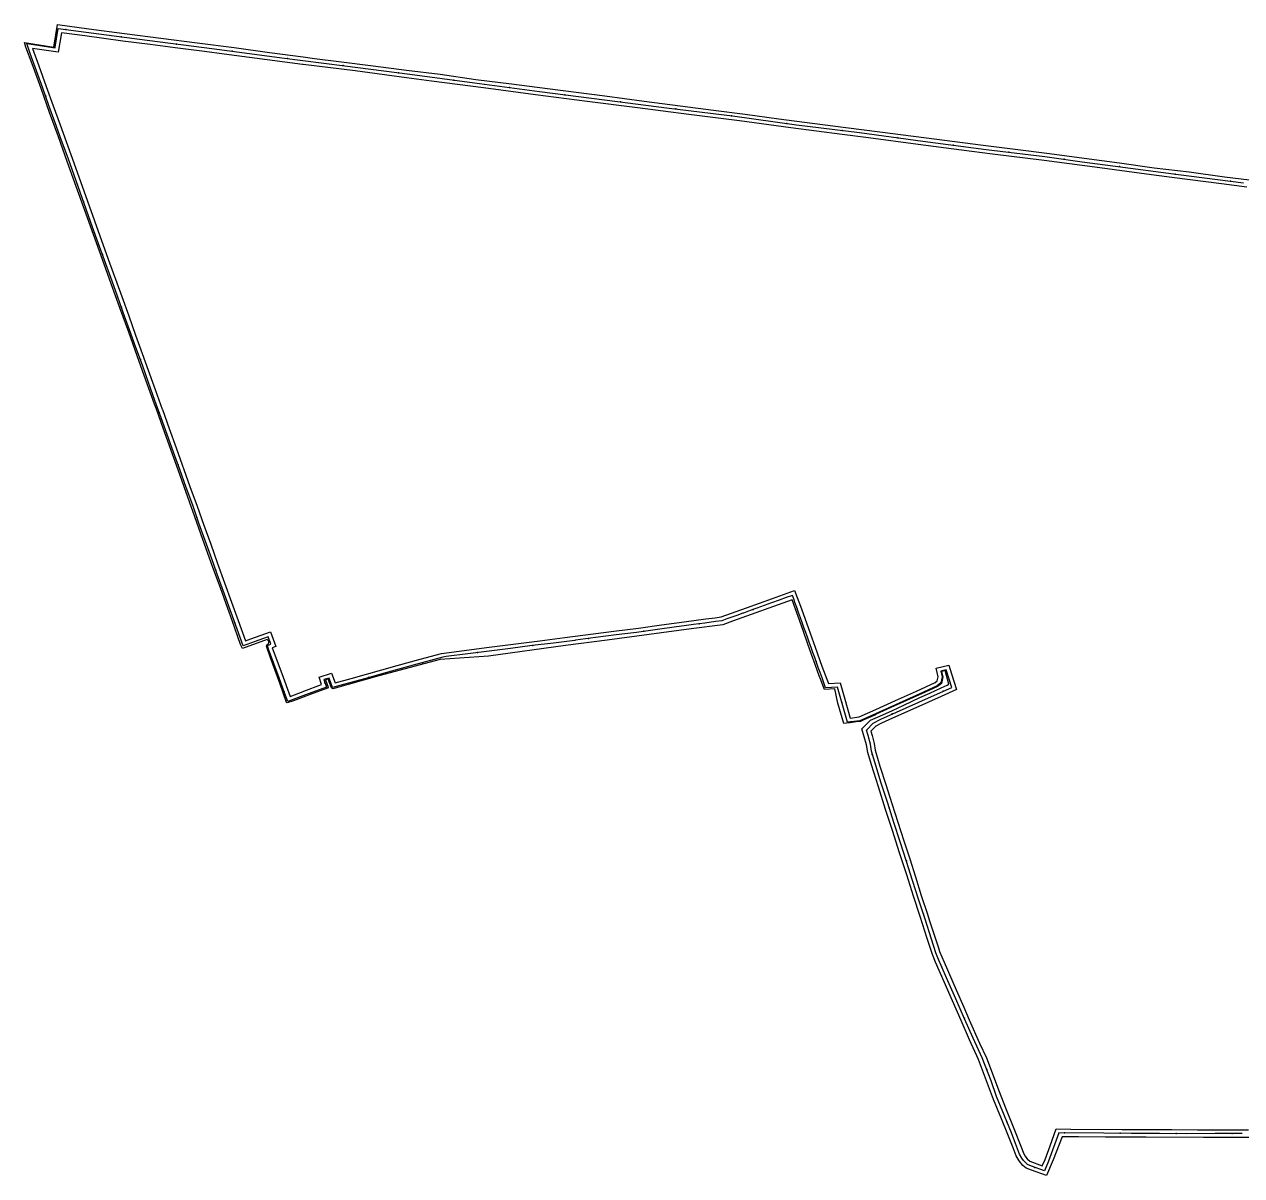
# Model space of a CAD drawing. Header units: inches. Extents: x 87993 to 113012, y 435073 to 454214.
# Drawn here: x 90752 to 92928, y 449603 to 451660 of the extents above; entities that cross this region are included whole.
import ezdxf

# ---------------------------------------------------------------- set-up
doc = ezdxf.new("R2010")
doc.units = ezdxf.units.IN
doc.header["$MEASUREMENT"] = 0
for name, color, linetype, true_color in [('As_waterkering_LDS', 7, 'Continuous', 0x05e8a7), ('Kernzone_LDS', 7, 'Continuous', 0xf7e890), ('Referentiepunten_LDS', 7, 'Continuous', 0x98e8ec)]:
    doc.layers.add(name, color=color, linetype=linetype, true_color=true_color)

msp = doc.modelspace()

# ---------------------------------------------------------------- linework, layer by layer
at = {"layer": 'As_waterkering_LDS'}
msp.add_lwpolyline([(92929, 449677.9), (92880.5, 449677.9), (92830.2, 449677.8), (92781, 449678.1), (92731.4, 449678.4), (92681.9, 449678.5), (92601.5, 449679.3), (92583.1, 449628.7), (92575.5, 449611.6), (92552.2, 449619.8), (92545.5, 449622.8), (92541.6, 449626.1), (92538.1, 449629.6), (92534.9, 449634.3), (92531.2, 449641.4), (92516.6, 449679.1), (92504.3, 449709.4), (92490.1, 449744.5), (92480.3, 449772.4), (92464, 449813.6), (92448, 449848.3), (92432.9, 449883.1), (92417.3, 449919), (92400.8, 449956.2), (92385.3, 449991.9), (92381.7, 450000.7), (92373.5, 450025.5), (92362.2, 450060.8), (92351.1, 450094.8), (92340, 450129.9), (92329, 450164.3), (92317.7, 450199), (92306.5, 450233.8), (92295.5, 450268.6), (92284, 450304.2), (92272.1, 450341.4), (92266.3, 450361.1), (92264.4, 450373.8), (92260.2, 450389), (92257.2, 450399), (92269.6, 450411.5), (92282.9, 450418.7), (92310.9, 450431), (92368.5, 450456.7), (92409.9, 450475.3), (92400, 450506.8), (92390.5, 450504.3), (92392.8, 450494.2), (92390.3, 450483.1), (92383.8, 450477.8), (92353.1, 450463.9), (92309.1, 450443.9), (92273.6, 450427.9), (92245.8, 450415.5), (92223.4, 450412.8), (92205.4, 450475.9), (92184.4, 450474.6), (92181.2, 450483.3), (92178, 450492.4), (92174.6, 450501.6), (92171.3, 450510.6), (92168, 450519.7), (92164.9, 450528.6), (92161.6, 450537.6), (92158.3, 450546.7), (92155.1, 450555.8), (92151.8, 450564.8), (92148.8, 450573.4), (92145.6, 450582.1), (92142.4, 450590.9), (92139.3, 450599.8), (92136, 450608.9), (92132.8, 450617.9), (92129.6, 450626.9), (92127.3, 450633.2), (92125, 450639.4), (92114, 450635.6), (92101.2, 450631), (92087.9, 450626.2), (92074.6, 450621.3), (92061.7, 450616.8), (92049.4, 450612.4), (92037.5, 450608.1), (92036.5, 450607.8), (92025.4, 450603.7), (92007.8, 450597.5), (91998.9, 450594.2), (91987.7, 450592.9), (91968.6, 450590.2), (91948, 450587.4), (91931.5, 450585.2), (91917.6, 450583.3), (91879.8, 450578.2), (91846.6, 450573.6), (91810.2, 450569), (91773.1, 450564.2), (91737.3, 450559.5), (91735.9, 450559.3), (91697.9, 450554.5), (91659.6, 450549.9), (91621.2, 450545), (91583.1, 450539.9), (91544.7, 450535.2), (91506.1, 450530.2), (91500, 450529.4), (91447.2, 450514.9), (91436.3, 450511.9), (91397.9, 450501.4), (91360.1, 450490.8), (91322.4, 450480.2), (91303.1, 450475.3), (91296.7, 450492), (91287.6, 450489.1), (91291.9, 450475.7), (91254.3, 450461.8), (91223.2, 450450), (91217.3, 450465.7), (91207.7, 450492.1), (91198.1, 450517.9), (91188.7, 450543.6), (91186.5, 450549.8), (91192.8, 450552.3), (91187.7, 450565.8), (91162.8, 450556.8), (91143, 450549.6), (91132.3, 450579.1), (91123.9, 450602.7), (91119.8, 450614), (91109.6, 450641.9), (91096.9, 450677.6), (91087, 450705.1), (91075.4, 450737.4), (91064, 450768.9), (91052.9, 450800.6), (91041.3, 450832.5), (91029.9, 450864.5), (91018.8, 450895.4), (91007.5, 450926.9), (90996.5, 450957.1), (90985.4, 450988.1), (90973.8, 451019.9), (90963.1, 451050.7), (90951.5, 451082.7), (90940.1, 451113.9), (90928.9, 451145), (90917.7, 451176.3), (90906.3, 451207.8), (90895.2, 451238.8), (90884.2, 451269.4), (90874.1, 451297.8), (90851.7, 451359.9), (90840.8, 451390.2), (90830.1, 451420.9), (90818.3, 451452.6), (90807.2, 451483.9), (90796, 451514.9), (90785, 451545.9), (90773.8, 451576.9), (90762.5, 451607.8), (90756.3, 451625.5), (90807, 451617.9), (90807.2, 451619.3), (90812.5, 451652.7), (90971.5, 451631.4), (91091.8, 451616.2), (91212, 451600.1), (91325.1, 451586), (91441, 451570.8), (91556.9, 451555.4), (91673, 451540.2), (91789.2, 451525.1), (91904.8, 451510.4), (92017.8, 451496.2), (92132.6, 451480.6), (92244.8, 451466.5), (92358.3, 451451.1), (92471.7, 451436.3), (92576, 451423.6), (92643.3, 451414.5), (92697.6, 451407.4), (92815.2, 451391.7), (92931.5, 451376.9)], dxfattribs=at)
at = {"layer": 'Kernzone_LDS'}
for points in [[(92964.2, 449670.8), (92860.2, 449670.9), (92757.5, 449671.3), (92684.8, 449671.5), (92636.7, 449671.9), (92607.2, 449672.2), (92591.4, 449631.2), (92579.3, 449602.8), (92552.2, 449612.4), (92542.9, 449616.3), (92537, 449620.8), (92530.2, 449629.1), (92525, 449638.2), (92519.4, 449652.8), (92510.1, 449676.5), (92498.7, 449704.6), (92484.7, 449739.1), (92457.6, 449810.6), (92441.7, 449845.4), (92426.6, 449880), (92411.4, 449915), (92396.4, 449948.9), (92380.9, 449984.4), (92375.2, 449998), (92365.7, 450026.7), (92353.3, 450065.6), (92341.4, 450102.2), (92329.3, 450140.5), (92316.6, 450179.7), (92303.7, 450219.4), (92291.7, 450257.3), (92278.8, 450297.5), (92266.2, 450337), (92259.6, 450359.1), (92257.6, 450372.4), (92249.4, 450401), (92264.8, 450416.7), (92281.3, 450423.8), (92303.8, 450434.2), (92324.4, 450443.7), (92352.9, 450456.9), (92370.5, 450465), (92390.8, 450474.3), (92401.4, 450479.1), (92404.9, 450480.7), (92398.2, 450505.4), (92391.8, 450503.6), (92394.1, 450494.2), (92391.3, 450482.1), (92384.5, 450476.9), (92369.9, 450470.2), (92355.6, 450463.7), (92328.9, 450451.7), (92300.8, 450439.1), (92274.6, 450427.2), (92273.4, 450426), (92252.9, 450417.2), (92247, 450414.5), (92239, 450413.5), (92228, 450412.2), (92221.8, 450411.4), (92216.7, 450410.8), (92206.3, 450447.3), (92200.7, 450472.9), (92182.2, 450471.7), (92180.1, 450477.2), (92175.8, 450488.6), (92173, 450496.1), (92165.7, 450516.3), (92159.4, 450534), (92152.1, 450554.1), (92144.6, 450575.1), (92137.5, 450595.2), (92130.5, 450615.2), (92124.8, 450631.5), (92018, 450593.7), (92000.5, 450587.3), (91943.9, 450579.8), (91868.8, 450569.6), (91794, 450559.9), (91719.5, 450550.1), (91581.9, 450531.3), (91495.2, 450525.3), (91385.9, 450495.9), (91303.6, 450472.9), (91300.9, 450474.4), (91295, 450490), (91290.5, 450489), (91295, 450475.6), (91293.9, 450473.8), (91262.9, 450462.4), (91250.5, 450457.8), (91233, 450451.4), (91222.1, 450447.4), (91220.9, 450448), (91208.5, 450482.8), (91192.3, 450528.1), (91184.7, 450549.1), (91185.7, 450551.3), (91188.5, 450552.9), (91188.9, 450556.8), (91188.3, 450558.7), (91186.1, 450561), (91141.9, 450544.8), (91138.6, 450552.1), (91123.4, 450594.6), (91115.6, 450616.4), (91102.4, 450653.2), (91088.9, 450689.3), (91067.4, 450749.6), (91056.5, 450779.7), (91047, 450806.5), (91037.7, 450833.7), (91026.9, 450863.8), (91016.9, 450892), (91008.7, 450915.1), (91000, 450938.4), (90988, 450972.1), (90984.8, 450981.1), (90969.4, 451024), (90953.7, 451067.6), (90938.5, 451110.1), (90922.8, 451153.5), (90907.4, 451196.2), (90891.7, 451239.6), (90875.5, 451284.6), (90859.5, 451329.2), (90844.7, 451370.5), (90828.7, 451415.1), (90812.8, 451458.9), (90797.1, 451502.6), (90781.8, 451545.1), (90765.8, 451589.4), (90754.8, 451619.4), (90752, 451627.4), (90804.8, 451619.2), (90811.4, 451659.9), (90867.1, 451651.9), (90930.9, 451643.5), (90995.8, 451635.4), (91060.9, 451627.2), (91127.3, 451618.5), (91190.5, 451609.8), (91250.5, 451601.9), (91270.9, 451599.2), (91314, 451593.8), (91375.4, 451585.7), (91435.4, 451578.3), (91495.4, 451570.7), (91559, 451561.6), (91622.6, 451553.9), (91687.5, 451545.1), (91789.9, 451532.2), (91860, 451522.9), (91924.4, 451514.3), (91983.8, 451506.6), (92040.7, 451499.2), (92100.8, 451491.1), (92160.6, 451483.4), (92220.8, 451475.8), (92281.1, 451467.9), (92341.7, 451460), (92401.6, 451452.5), (92461.4, 451444.7), (92523.5, 451436.9), (92584.9, 451429.2), (92646.7, 451421.1), (92709.6, 451412.7), (92771.8, 451403.8), (92834.1, 451396.3), (92897.6, 451387.6), (92942.4, 451382.2)], [(92937.2, 451368.9), (92892.4, 451374.8), (92803.6, 451386.2), (92757.9, 451392.3), (92665.9, 451404.5), (92575.1, 451416.7), (92482.6, 451427.9), (92427.6, 451435), (92349.9, 451445.2), (92260.8, 451457.3), (92214.2, 451463.3), (92122.2, 451474.9), (92030.6, 451487.4), (91939.6, 451499), (91848, 451510.6), (91758.2, 451522.1), (91666, 451534.1), (91572.6, 451546.3), (91480, 451558.6), (91435.4, 451564.5), (91343.2, 451576.6), (91250.5, 451588.3), (91249, 451588.4), (91154.2, 451600.8), (91109.4, 451606.8), (91074.3, 451611.4), (91021.6, 451618.1), (90976.8, 451623.7), (90927.8, 451630.2), (90860.3, 451639.3), (90818.3, 451644.9), (90812.6, 451610), (90766.8, 451616.9), (90778, 451585.9), (90791.2, 451549.2), (90803.6, 451514.6), (90815.8, 451480.6), (90840.3, 451412.8), (90864.9, 451344.1), (90877.6, 451308.9), (90902, 451240.5), (90926, 451173.8), (90938.6, 451138.9), (90950.9, 451104.8), (90962.8, 451072.1), (90986.4, 451005.7), (90998.5, 450972.1), (90998.7, 450971.6), (91011, 450937.6), (91023.5, 450903.1), (91048.1, 450834.3), (91060.8, 450799.2), (91072.8, 450764.9), (91085.1, 450731), (91097.5, 450696.7), (91109.8, 450662.3), (91122.3, 450627.5), (91134.2, 450594.6), (91147.4, 450558.7), (91156.6, 450562), (91191.8, 450574.7), (91201.8, 450548.3), (91195.3, 450545.7), (91212.1, 450500.3), (91227.4, 450459), (91250.5, 450467.8), (91251.9, 450468.3), (91283.1, 450480.1), (91279, 450493.6), (91300.9, 450500.8), (91307.5, 450483.6), (91336.5, 450491.4), (91418.2, 450514.2), (91459.4, 450525.5), (91497.9, 450536), (91582.8, 450546.9), (91673.8, 450558.7), (91718.2, 450564.1), (91805.6, 450575.5), (91849.7, 450581.1), (91891.2, 450586.8), (91931.3, 450592.2), (91970.5, 450597.5), (91986.9, 450599.8), (91997.6, 450601.2), (92042.7, 450617.4), (92089.4, 450634.2), (92128.8, 450648.5), (92141.1, 450615.3), (92153.6, 450580.6), (92165.6, 450547.2), (92177.9, 450513), (92189.4, 450481.9), (92210.6, 450483.1), (92218.8, 450454.4), (92228.5, 450420.5), (92244.3, 450422.5), (92273.9, 450435.7), (92309.5, 450451.8), (92346.6, 450468.6), (92380.1, 450483.8), (92384, 450487), (92385.7, 450494.2), (92382.2, 450509.4), (92404.7, 450515.2), (92409.7, 450499.2), (92418.5, 450471.5), (92390.8, 450459.1), (92345.8, 450438.9), (92303.7, 450420.2), (92284.5, 450411.6), (92273.9, 450405.9), (92265.1, 450397), (92267.5, 450389), (92271.3, 450374.9), (92273, 450363.1), (92281.5, 450334.4), (92292.2, 450301.8), (92303, 450267.9), (92313.6, 450234.5), (92324.3, 450201.2), (92334.7, 450169.1), (92345.2, 450136.6), (92355.5, 450103.3), (92366.5, 450070.1), (92369.7, 450060.1), (92386, 450010), (92388.2, 450003.3), (92396.2, 449984.4), (92417.9, 449935), (92431.5, 449904), (92441.3, 449881.5), (92459.6, 449839.8), (92471.8, 449813.1), (92484.1, 449781.9), (92493.5, 449756.1), (92507.1, 449721.1), (92521, 449686.8), (92534.3, 449652.8), (92537.5, 449644.6), (92540.7, 449638.2), (92544.6, 449633), (92549.3, 449628.8), (92571.8, 449620.4), (92576.7, 449631.6), (92585.7, 449656.3), (92596.6, 449686.3), (92622.9, 449686.1), (92713.9, 449685.5), (92756.8, 449685.3), (92803.2, 449685), (92849.2, 449684.8), (92895.3, 449684.9), (92940.1, 449684.8)]]:
    msp.add_lwpolyline(points, dxfattribs=at)
at = {"layer": 'Referentiepunten_LDS'}
for p in [(90825.9, 451650.9), (90756.3, 451625.5), (90756.3, 451625.5), (90925, 451637.7), (91024.2, 451624.8), (91123.4, 451612), (91222.5, 451598.8), (91321.7, 451586.5), (91420.9, 451573.5), (91520, 451560.3), (91619.2, 451547.3), (91718.3, 451534.3), (90790.1, 451531.4), (91817.5, 451521.5), (91916.7, 451508.9), (92015.9, 451496.4), (92115, 451483), (92214.2, 451470.4), (92313.3, 451457.2), (90824, 451437.3), (92412.5, 451444.1), (92511.7, 451431.4), (92610.9, 451418.9), (92710, 451405.8), (92809.1, 451392.5), (92908.3, 451379.8), (90857.8, 451343.2), (90891.5, 451249), (90925.4, 451154.9), (90959.4, 451060.9), (90993, 450966.7), (91027, 450872.7), (91060.6, 450778.5), (91094.5, 450684.4), (92054.6, 450614.3), (92133.6, 450615.7), (91128.3, 450590.3), (91859.4, 450575.4), (91958.5, 450588.8), (91190.9, 450557.3), (91760.3, 450562.5), (91561.9, 450537.3), (91661, 450550.1), (91463.7, 450519.4), (92167.4, 450521.6), (91367.3, 450492.8), (91216.7, 450467.3), (91289.4, 450483.4), (92374.2, 450473.5), (92394.8, 450468.5), (92213.4, 450448), (92283.1, 450432.2), (92303.5, 450427.8), (92267.9, 450355.6), (92298.1, 450260.3), (92328.7, 450165.1), (92359.2, 450069.8), (92392.4, 449975.6), (92432.5, 449884), (92472.4, 449792.3), (92508.5, 449699.1), (92611.2, 449679.2), (92711.2, 449678.5), (92811.2, 449677.9), (92911.2, 449677.9), (92558.7, 449617.5)]:
    msp.add_point(p, dxfattribs=at)

doc.saveas('drawing.dxf')
